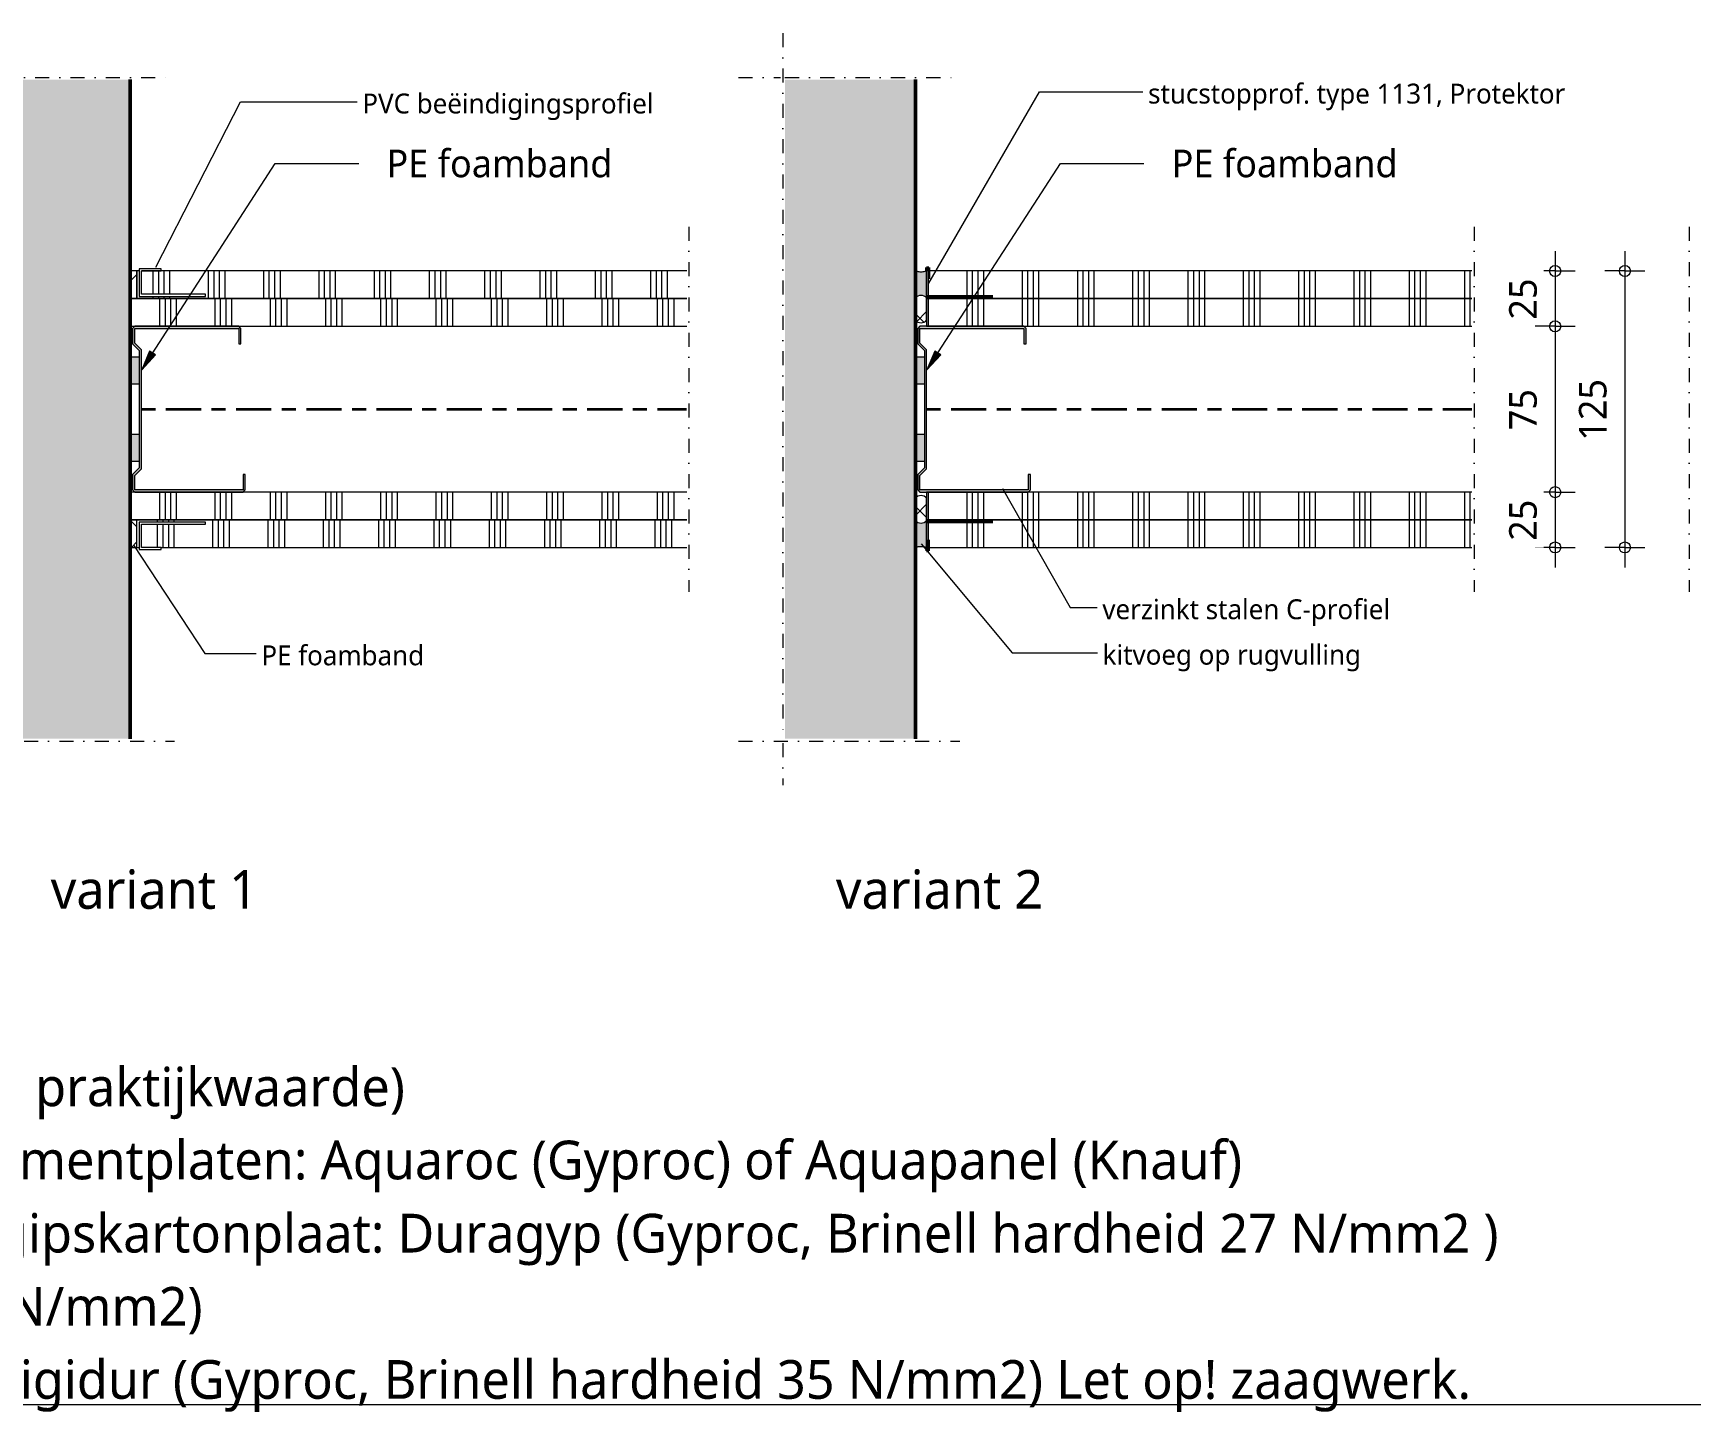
# Model space of a CAD drawing. Header units: millimetres. Extents: x -617 to 12931, y -7813 to -1363.
# Drawn here: x 154 to 904, y -2801 to -2178 of the extents above; entities that cross this region are included whole.
import ezdxf

# ---------------------------------------------------------------- set-up
doc = ezdxf.new("R2010")
doc.units = ezdxf.units.MM
doc.linetypes.add('Center', pattern=[31.75, 6.35, -4.7625, 15.875, -4.7625])
doc.linetypes.add('Dash dot', pattern=[15.875, 6.35, -4.7625, 0, -4.7625])
for name, color, linetype, lineweight in [('A-ANNO-DIMS', 211, 'Continuous', 13), ('A-ANNO-DIMS-5', 211, 'Continuous', 13), ('A-ANNO-IDEN', 131, 'Continuous', 18), ('A-DETL', 90, 'Continuous', 13), ('A-DETL-CNTR', 5, 'Center', 35), ('A-DETL-GENF', 92, 'Continuous', 18), ('G-ANNO-TEXT', 231, 'Continuous', 13)]:
    doc.layers.add(name, color=color, linetype=linetype, lineweight=lineweight)
doc.styles.add('Segoe UI_2', font='segoeui.ttf', dxfattribs={"height": 9})
doc.styles.add('Segoe UI_3', font='segoeui.ttf', dxfattribs={"height": 12.5})
doc.styles.add('Segoe UI_4', font='segoeui.ttf', dxfattribs={"height": 17.5})
doc.dimstyles.new('2_5_mm', dxfattribs={"dimscale": 304.8, "dimtxt": 13.092049, "dimasz": 0.016404, "dimexe": 0.029528, "dimexo": 0.0625, "dimgap": 0.014764, "dimtad": 1, "dimdec": 0, "dimzin": 0, "dimdsep": 46, "dimtxsty": 'Segoe UI_3', "dimblk1": 'DOTBLANK', "dimblk2": 'DOTBLANK', "dimsah": 1, "dimcen": 0.09, "dimdle": 0.029528, "dimazin": 0, "dimtfac": 1, "dimtdec": 4, "dimtix": 1, "dimtmove": 0, "dimatfit": 3, "dimfxl": 0.029528, "dimfxlon": 1, "dimtvp": 1, "dimtfill": 1, "dimtolj": 1, "dimtzin": 0, "dimarcsym": 2})

# ---------------------------------------------------------------- blocks, each defined once
blk = doc.blocks.new('40  gipsplaat - D12_5-2957447-22_1 Principedetails metalstud')
at = {"layer": 'A-DETL-GENF', "lineweight": 13}
h = blk.add_hatch(dxfattribs=at)
h.set_pattern_fill('FP_24', color=256, style=0, pattern_type=2)
h.set_pattern_definition([(90, (-548.337, 2310.65), (-25, 1e-15), []), (90, (-545.837, 2310.65), (-25, 1e-15), []), (90, (-543.337, 2310.65), (-25, 1e-15), []), (90, (-540.837, 2310.65), (-25, 1e-15), [])])
h.paths.add_polyline_path([(0, 0), (246.55, 0), (246.55, 12.5), (0, 12.5), (0, 1.79)])
at = {"layer": 'A-DETL-GENF'}
for p, q in [((246.55, 12.5), (0, 12.5)), ((0, 12.5), (0, 2.7)), ((0, 12.5), (0, 2.7)), ((0, 2.7), (0, 0)), ((0, 2.7), (0, 0)), ((0, 0), (36, 0)), ((36, 0), (44, 0)), ((44, 0), (246.55, 0)), ((44, 0), (246.55, 0))]:
    blk.add_line(p, q, dxfattribs=at)
blk = doc.blocks.new('40  gipsplaat - D12_5-V11-22_1 Principedetails metalstud')
at = {"layer": 'A-DETL-GENF', "lineweight": 13}
h = blk.add_hatch(dxfattribs=at)
h.set_pattern_fill('FP_25', color=256, style=0, pattern_type=2)
h.set_pattern_definition([(90, (-548.337, 2298.15), (-25, 1e-15), []), (90, (-545.837, 2298.15), (-25, 1e-15), []), (90, (-543.337, 2298.15), (-25, 1e-15), []), (90, (-540.837, 2298.15), (-25, 1e-15), [])])
h.paths.add_polyline_path([(0, 0), (246.55, 0), (246.55, 12.5), (0, 12.5), (0, 0.35)])
at = {"layer": 'A-DETL-GENF'}
for p, q in [((246.55, 12.5), (0, 12.5)), ((0, 12.5), (0, 0)), ((246.55, 12.5), (0, 12.5)), ((0, 0), (246.55, 0)), ((0, 0), (246.55, 0))]:
    blk.add_line(p, q, dxfattribs=at)
blk = doc.blocks.new('40  gipsplaat - D12_5-V12-22_1 Principedetails metalstud')
at = {"layer": 'A-DETL-GENF', "lineweight": 13}
h = blk.add_hatch(dxfattribs=at)
h.set_pattern_fill('FP_26', color=256, style=0, pattern_type=2)
h.set_pattern_definition([(90, (-548.337, 2398.15), (-25, 1e-15), []), (90, (-545.837, 2398.15), (-25, 1e-15), []), (90, (-543.337, 2398.15), (-25, 1e-15), []), (90, (-540.837, 2398.15), (-25, 1e-15), [])])
h.paths.add_polyline_path([(0, 0), (246.55, 0), (246.55, 12.5), (0, 12.5), (0, 9.8)])
at = {"layer": 'A-DETL-GENF'}
for p, q in [((36, 12.5), (0, 12.5)), ((0, 12.5), (0, 9.8)), ((0, 12.5), (0, 9.8)), ((0, 9.8), (0, 0)), ((0, 9.8), (0, 0)), ((46, 12.5), (36, 12.5)), ((246.55, 12.5), (46, 12.5)), ((246.55, 12.5), (46, 12.5)), ((0, 0), (246.55, 0))]:
    blk.add_line(p, q, dxfattribs=at)
blk = doc.blocks.new('40  gipsplaat - D12_5-V13-22_1 Principedetails metalstud')
at = {"layer": 'A-DETL-GENF', "lineweight": 13}
h = blk.add_hatch(dxfattribs=at)
h.set_pattern_fill('FP_27', color=256, style=0, pattern_type=2)
h.set_pattern_definition([(90, (-548.337, 2410.65), (-25, 1e-15), []), (90, (-545.837, 2410.65), (-25, 1e-15), []), (90, (-543.337, 2410.65), (-25, 1e-15), []), (90, (-540.837, 2410.65), (-25, 1e-15), [])])
h.paths.add_polyline_path([(0, 0), (246.55, 0), (246.55, 12.5), (0, 12.5), (0, 0.44)])
at = {"layer": 'A-DETL-GENF'}
for p, q in [((246.55, 12.5), (0, 12.5)), ((0, 12.5), (0, 0)), ((246.55, 12.5), (0, 12.5)), ((0, 0), (246.55, 0)), ((0, 0), (246.55, 0))]:
    blk.add_line(p, q, dxfattribs=at)
blk = doc.blocks.new('22 metalstud profiel - 75 mm vert-2069729-22_1 Principedetails metalstud')
at = {"layer": 'A-DETL-GENF'}
for points in [[(-23.5, -3), (-11.5, -3), (-11.5, 1), (-23.5, 1)], [(11.5, -3), (23.5, -3), (23.5, 1), (11.5, 1)], [(-37.5, -50), (-36.5, -51), (-29.5, -51), (-29.5, -50), (-36.5, -50), (-36.5, -1), (-29.91, -1), (-26.91, -4), (26.91, -4), (29.91, -1), (36.5, -1), (36.5, -48), (29.5, -48), (29.5, -49), (36.5, -49), (37.5, -48), (37.5, -1), (36.5, 0), (29.5, 0), (26.5, -3), (-26.5, -3), (-29.5, 0), (-36.5, 0), (-37.5, -1), (-37.5, -12.92)]]:
    blk.add_hatch(color=256, dxfattribs=at).paths.add_polyline_path(points)
for p, q in [((-36.5, 0), (-37.5, -1)), ((-29.5, 0), (-36.5, 0)), ((-26.5, -3), (-29.5, 0)), ((-23.5, 1), (-23.5, -3)), ((-11.5, -3), (-11.5, 1)), ((11.5, 1), (11.5, -3)), ((23.5, -3), (23.5, 1)), ((29.5, 0), (26.5, -3)), ((36.5, 0), (29.5, 0)), ((37.5, -1), (36.5, 0)), ((-37.5, -1), (-37.5, -50)), ((-36.5, -50), (-36.5, -1)), ((-36.5, -1), (-29.91, -1)), ((-29.91, -1), (-26.91, -4)), ((-26.91, -4), (26.91, -4)), ((26.5, -3), (-26.5, -3)), ((26.91, -4), (29.91, -1)), ((29.91, -1), (36.5, -1)), ((36.5, -1), (36.5, -48)), ((37.5, -48), (37.5, -1)), ((-37.5, -50), (-36.5, -51)), ((-29.5, -50), (-36.5, -50)), ((-36.5, -51), (-29.5, -51)), ((-29.5, -51), (-29.5, -50)), ((36.5, -48), (29.5, -48)), ((29.5, -48), (29.5, -49)), ((29.5, -49), (36.5, -49)), ((36.5, -49), (37.5, -48))]:
    blk.add_line(p, q, dxfattribs=at)
blk = doc.blocks.new('00 afbreeklijn 1 s l - Type 1-V18-22_1 Principedetails metalstud')
at = {"layer": 'A-DETL-GENF', "linetype": 'Dash dot'}
blk.add_line((145, 0), (-20, 0), dxfattribs=at)
blk = doc.blocks.new('00 afbreeklijn 1 s l - Type 1-2338399-22_1 Principedetails metalstud')
at = {"layer": 'A-DETL-GENF', "linetype": 'Dash dot'}
blk.add_line((145, 0), (-20, 0), dxfattribs=at)
blk = doc.blocks.new('40  gipsplaat - D12_5-2957455-22_1 Principedetails metalstud')
at = {"layer": 'A-DETL-GENF', "lineweight": 13}
h = blk.add_hatch(dxfattribs=at)
h.set_pattern_fill('FP_39', color=256, style=0, pattern_type=2)
h.set_pattern_definition([(90, (-188.337, 2310.65), (-25, 1e-15), []), (90, (-185.837, 2310.65), (-25, 1e-15), []), (90, (-183.337, 2310.65), (-25, 1e-15), []), (90, (-180.837, 2310.65), (-25, 1e-15), [])])
h.paths.add_polyline_path([(1, 0), (251.55, 0), (251.55, 12.5), (0, 12.5), (0, 0)])
at = {"layer": 'A-DETL-GENF'}
for p, q in [((3, 12.5), (0, 12.5)), ((251.55, 12.5), (3, 12.5)), ((0, 0), (2, 0)), ((0, 0), (2, 0)), ((2, 0), (41, 0)), ((41, 0), (49, 0)), ((49, 0), (251.55, 0)), ((49, 0), (251.55, 0))]:
    blk.add_line(p, q, dxfattribs=at)
blk = doc.blocks.new('40  gipsplaat - D12_5-2957456-22_1 Principedetails metalstud')
at = {"layer": 'A-DETL-GENF', "lineweight": 13}
h = blk.add_hatch(dxfattribs=at)
h.set_pattern_fill('FP_40', color=256, style=0, pattern_type=2)
h.set_pattern_definition([(90, (-191.337, 2298.15), (-25, 1e-15), []), (90, (-188.837, 2298.15), (-25, 1e-15), []), (90, (-186.337, 2298.15), (-25, 1e-15), []), (90, (-183.837, 2298.15), (-25, 1e-15), [])])
h.paths.add_polyline_path([(2, 0), (248.55, 0), (248.55, 12.5), (2, 12.5), (2, 2), (31, 2), (31, 1), (1, 1), (1, 12.5), (0, 12.5), (0, 0), (1, 0)])
at = {"layer": 'A-DETL-GENF'}
for p, q in [((1, 12.5), (0, 12.5)), ((0, 12.5), (0, 0)), ((1, 12.5), (0, 12.5)), ((11, 12.5), (2, 12.5)), ((248.55, 12.5), (11, 12.5)), ((248.55, 12.5), (11, 12.5)), ((0, 0), (248.55, 0)), ((0, 0), (248.55, 0))]:
    blk.add_line(p, q, dxfattribs=at)
blk = doc.blocks.new('40  gipsplaat - D12_5-V19-22_1 Principedetails metalstud')
at = {"layer": 'A-DETL-GENF', "lineweight": 13}
h = blk.add_hatch(dxfattribs=at)
h.set_pattern_fill('FP_41', color=256, style=0, pattern_type=2)
h.set_pattern_definition([(90, (-188.337, 2398.15), (-25, 1e-15), []), (90, (-185.837, 2398.15), (-25, 1e-15), []), (90, (-183.337, 2398.15), (-25, 1e-15), []), (90, (-180.837, 2398.15), (-25, 1e-15), [])])
h.paths.add_polyline_path([(2, 0), (251.55, 0), (251.55, 12.5), (0, 12.5), (0, 0), (1, 0)])
at = {"layer": 'A-DETL-GENF'}
for p, q in [((2, 12.5), (0, 12.5)), ((2, 12.5), (0, 12.5)), ((41, 12.5), (2, 12.5)), ((51, 12.5), (41, 12.5)), ((251.55, 12.5), (51, 12.5)), ((251.55, 12.5), (51, 12.5)), ((0, 0), (1, 0)), ((1, 0), (3, 0)), ((3, 0), (251.55, 0))]:
    blk.add_line(p, q, dxfattribs=at)
blk = doc.blocks.new('40  gipsplaat - D12_5-2957457-22_1 Principedetails metalstud')
at = {"layer": 'A-DETL-GENF', "lineweight": 13}
h = blk.add_hatch(dxfattribs=at)
h.set_pattern_fill('FP_42', color=256, style=0, pattern_type=2)
h.set_pattern_definition([(90, (-189.337, 2410.65), (-25, 1e-15), []), (90, (-186.837, 2410.65), (-25, 1e-15), []), (90, (-184.337, 2410.65), (-25, 1e-15), []), (90, (-181.837, 2410.65), (-25, 1e-15), [])])
h.paths.add_polyline_path([(33, 0), (250.55, 0), (250.55, 12.5), (2, 12.5), (2, 0), (3, 0), (3, 11.5), (33, 11.5), (33, 10.5), (4, 10.5), (4, 0), (13, 0)])
at = {"layer": 'A-DETL-GENF'}
for p, q in [((250.55, 12.5), (2, 12.5)), ((250.55, 12.5), (2, 12.5)), ((2, 0), (3, 0)), ((2, 0), (3, 0)), ((13, 0), (250.55, 0)), ((13, 0), (250.55, 0))]:
    blk.add_line(p, q, dxfattribs=at)
blk = doc.blocks.new('30 rugvulling kitvoeg - vierkante rugvulling-4464670-22_1 Principedetails metalstud')
at = {"layer": 'A-DETL-GENF', "lineweight": 13}
h = blk.add_hatch(dxfattribs=at)
h.set_pattern_fill('FP_43', color=256, style=0, pattern_type=2)
h.set_pattern_definition([(45, (-198.337, 2410.651), (-10.6066, 10.6066), []), (135, (-198.337, 2410.651), (-10.6066, -10.6066), [])])
h.paths.add_polyline_path([(3, 0), (3, 12.5), (0, 12.5), (0, 0)])
at = {"layer": 'A-DETL-GENF'}
for p, q in [((3, 12.5), (0, 12.5)), ((3, 0), (3, 12.5)), ((0, 0), (3, 0))]:
    blk.add_line(p, q, dxfattribs=at)
blk = doc.blocks.new('42 PVC beëindigingsprofiel - Type 3741-2060503-22_1 Principedetails metalstud')
at = {"layer": 'A-DETL-GENF'}
for p, q in [((-1, 13.5), (-11, 13.5)), ((-11, 13.5), (-11, 12.5)), ((-11, 12.5), (-2, 12.5)), ((-2, 12.5), (-2, 2)), ((-1, 1), (-1, 13.5)), ((-2, 2), (-31, 2)), ((-31, 2), (-31, 1)), ((-31, 1), (-1, 1))]:
    blk.add_line(p, q, dxfattribs=at)
blk = doc.blocks.new('42 PVC beëindigingsprofiel - Type 3741-4977620-22_1 Principedetails metalstud')
at = {"layer": 'A-DETL-GENF'}
for p, q in [((-1, -1), (-31, -1)), ((-31, -1), (-31, -2)), ((-31, -2), (-2, -2)), ((-2, -2), (-2, -12.5)), ((-1, -13.5), (-1, -1)), ((-2, -12.5), (-11, -12.5)), ((-11, -12.5), (-11, -13.5)), ((-11, -13.5), (-1, -13.5))]:
    blk.add_line(p, q, dxfattribs=at)
blk = doc.blocks.new('30 rugvulling kitvoeg - vierkante rugvulling-V20-22_1 Principedetails metalstud')
at = {"layer": 'A-DETL-GENF', "lineweight": 13}
h = blk.add_hatch(dxfattribs=at)
h.set_pattern_fill('FP_44', color=256, style=0, pattern_type=2)
h.set_pattern_definition([(45, (-198.337, 2298.151), (-10.6066, 10.6066), []), (135, (-198.337, 2298.151), (-10.6066, -10.6066), [])])
h.paths.add_polyline_path([(3, 0), (3, 12.5), (0, 12.5), (0, 0)])
at = {"layer": 'A-DETL-GENF'}
for p, q in [((3, 12.5), (0, 12.5)), ((3, 0), (3, 12.5)), ((0, 0), (3, 0))]:
    blk.add_line(p, q, dxfattribs=at)
blk = doc.blocks.new('42 stucstopprofiel droogbouw - type 1131-4980358-22_1 Principedetails metalstud')
at = {"layer": 'A-DETL-GENF', "lineweight": 35}
for p, q in [((-30, -1), (0, -1)), ((-0.99, -14), (-0.99, -9)), ((0, -14), (-0.99, -14)), ((0, -12.5), (0, -14))]:
    blk.add_line(p, q, dxfattribs=at)
blk = doc.blocks.new('42 stucstopprofiel droogbouw - type 1131-1546509-22_1 Principedetails metalstud')
at = {"layer": 'A-DETL-GENF', "lineweight": 35}
for p, q in [((0, 14), (-0.99, 14)), ((-0.99, 14), (-0.99, 9)), ((0, 12.5), (0, 14)), ((-30, 1), (0, 1))]:
    blk.add_line(p, q, dxfattribs=at)
blk = doc.blocks.new('30 kitvoeg op rugvulling - holle kitvoeg 5mm-V496-22_1 Principedetails metalstud')
at = {"layer": 'A-DETL-GENF', "lineweight": 13}
blk.add_hatch(color=256, dxfattribs=at).paths.add_polyline_path([(5, 0), (3.33, -0.44), (1.67, -0.44), (0, 0), (0, -12.15), (0.6, -11.62), (1.31, -11.24), (2.1, -11.05), (2.9, -11.05), (3.69, -11.24), (4.4, -11.62), (5, -12.15), (5, -11.05)])
h = blk.add_hatch(dxfattribs=at)
h.set_pattern_fill('FP_611', color=256, style=0, pattern_type=2)
h.set_pattern_definition([(225, (558.337, -2410.651), (10.6066, -10.6066), []), (315, (558.337, -2410.651), (10.6066, 10.6066), [])])
h.paths.add_polyline_path([(2.1, -11.05), (1.31, -11.24), (0.6, -11.62), (0, -12.15), (0, -22.3), (0.6, -22.84), (1.31, -23.21), (2.1, -23.41), (2.9, -23.41), (3.69, -23.21), (4.4, -22.84), (5, -22.3), (5, -12.15), (4.4, -11.62), (3.69, -11.24), (2.9, -11.05)])
at = {"layer": 'A-DETL-GENF'}
blk.add_line((0, 0), (0, -12.15), dxfattribs=at)
at = {"layer": 'A-DETL-GENF', "lineweight": 13}
blk.add_line((0, -12.15), (0, -22.3), dxfattribs=at)
for centre, start, end in [((2.5, -14.36), 41.40962, 138.59038), ((2.5, -20.1), 221.40962, 318.59038)]:
    blk.add_arc(centre, 3.33, start, end, dxfattribs=at)
at = {"layer": 'A-DETL-GENF'}
blk.add_open_spline([(5, 0), (4.44, -0.22), (3.33, -0.52), (1.67, -0.52), (0.56, -0.22), (0, 0)], degree=3, dxfattribs=at)
blk = doc.blocks.new('30 kitvoeg op rugvulling - holle kitvoeg 5mm-V497-22_1 Principedetails metalstud')
at = {"layer": 'A-DETL-GENF', "lineweight": 13}
h = blk.add_hatch(dxfattribs=at)
h.set_pattern_fill('FP_612', color=256, style=0, pattern_type=2)
h.set_pattern_definition([(225, (558.337, -2285.651), (10.6066, -10.6066), []), (315, (558.337, -2285.651), (10.6066, 10.6066), [])])
h.paths.add_polyline_path([(2.1, 23.41), (1.31, 23.21), (0.6, 22.84), (0, 22.3), (0, 12.15), (0.6, 11.62), (1.31, 11.24), (2.1, 11.05), (2.9, 11.05), (3.69, 11.24), (4.4, 11.62), (5, 12.15), (5, 22.3), (4.4, 22.84), (3.69, 23.21), (2.9, 23.41)])
blk.add_hatch(color=256, dxfattribs=at).paths.add_polyline_path([(0, 12.15), (0, 0), (1.67, 0.44), (3.33, 0.44), (5, 0), (5, 12.15), (4.4, 11.62), (3.69, 11.24), (2.9, 11.05), (2.1, 11.05), (1.31, 11.24), (0.6, 11.62)])
blk.add_line((0, 22.3), (0, 12.15), dxfattribs=at)
at = {"layer": 'A-DETL-GENF'}
blk.add_line((0, 12.15), (0, 0), dxfattribs=at)
at = {"layer": 'A-DETL-GENF', "lineweight": 13}
for centre, start, end in [((2.5, 20.1), 41.40962, 138.59038), ((2.5, 14.36), 221.40962, 318.59038)]:
    blk.add_arc(centre, 3.33, start, end, dxfattribs=at)
at = {"layer": 'A-DETL-GENF'}
blk.add_open_spline([(0, 0), (0.56, 0.22), (1.67, 0.52), (3.33, 0.52), (4.44, 0.22), (5, 0)], degree=3, dxfattribs=at)
blk = doc.blocks.new('23 vloerweergave - 23 DI vloerweergave s e-2127734-22_1 Principedetails metalstud')
at = {"layer": 'A-DETL-GENF', "linetype": 'Dash dot'}
blk.add_hatch(color=256, dxfattribs=at).paths.add_polyline_path([(149, 0), (149, 59), (-149, 59), (-149, 0)])
for p, q in [((-150, 80), (-150, -20)), ((150, 80), (150, 61)), ((-151, 60), (-170, 60)), ((170, 60), (-149, 60)), ((150, 59), (150, -20))]:
    blk.add_line(p, q, dxfattribs=at)
at = {"layer": 'A-DETL-GENF', "lineweight": 50}
blk.add_line((-149, 0), (149, 0), dxfattribs=at)
blk = doc.blocks.new('DIMBLOCK9-22_1 Principedetails metalstud')
at = {"layer": 'A-ANNO-DIMS-5'}
for p, q in [((842.55, -2276.65), (842.55, -2310.65)), ((842.55, -2285.65), (833.55, -2285.65)), ((842.55, -2285.65), (851.55, -2285.65)), ((842.55, -2310.65), (833.55, -2310.65)), ((842.55, -2310.65), (851.55, -2310.65))]:
    blk.add_line(p, q, dxfattribs=at)
for centre in [(842.55, -2285.65), (842.55, -2310.65)]:
    blk.add_circle(centre, 2.5, dxfattribs=at)
at = {"layer": 'A-ANNO-DIMS-5', "color": 0, "insert": (821.74, -2307.67), "char_height": 12.5, "width": 22.8516, "attachment_point": 1, "rotation": 90, "line_spacing_factor": 1.142579, "style": 'Segoe UI_3', "bg_fill": 3, "box_fill_scale": 1.25, "bg_fill_color": 9, "bg_fill_true_color": 13158600, "bg_fill_transparency": 0}
blk.add_mtext('25', dxfattribs=at)
blk = doc.blocks.new('_DotBlank')
at = {"color": 0, "linetype": 'ByBlock', "lineweight": -2}
blk.add_line((-0.5, 0), (-1, 0), dxfattribs=at)
blk.add_circle((0, 0), 0.5, dxfattribs=at)
blk = doc.blocks.new('DIMBLOCK10-22_1 Principedetails metalstud')
at = {"layer": 'A-ANNO-DIMS-5'}
for p, q in [((842.55, -2310.65), (833.55, -2310.65)), ((842.55, -2310.65), (842.55, -2385.65)), ((842.55, -2310.65), (851.55, -2310.65)), ((842.55, -2385.65), (833.55, -2385.65)), ((842.55, -2385.65), (851.55, -2385.65))]:
    blk.add_line(p, q, dxfattribs=at)
for centre in [(842.55, -2310.65), (842.55, -2385.65)]:
    blk.add_circle(centre, 2.5, dxfattribs=at)
at = {"layer": 'A-ANNO-DIMS-5', "color": 0, "insert": (821.74, -2357.67), "char_height": 12.5, "width": 22.8516, "attachment_point": 1, "rotation": 90, "line_spacing_factor": 1.142579, "style": 'Segoe UI_3', "bg_fill": 3, "box_fill_scale": 1.25, "bg_fill_color": 9, "bg_fill_true_color": 13158600, "bg_fill_transparency": 0}
blk.add_mtext('75', dxfattribs=at)
blk = doc.blocks.new('DIMBLOCK11-22_1 Principedetails metalstud')
at = {"layer": 'A-ANNO-DIMS-5'}
for p, q in [((842.55, -2385.65), (833.55, -2385.65)), ((842.55, -2385.65), (842.55, -2419.65)), ((842.55, -2385.65), (851.55, -2385.65)), ((842.55, -2410.65), (833.55, -2410.65)), ((842.55, -2410.65), (851.55, -2410.65))]:
    blk.add_line(p, q, dxfattribs=at)
for centre in [(842.55, -2385.65), (842.55, -2410.65)]:
    blk.add_circle(centre, 2.5, dxfattribs=at)
at = {"layer": 'A-ANNO-DIMS-5', "color": 0, "insert": (821.74, -2407.67), "char_height": 12.5, "width": 22.8516, "attachment_point": 1, "rotation": 90, "line_spacing_factor": 1.142579, "style": 'Segoe UI_3', "bg_fill": 3, "box_fill_scale": 1.25, "bg_fill_color": 9, "bg_fill_true_color": 13158600, "bg_fill_transparency": 0}
blk.add_mtext('25', dxfattribs=at)
blk = doc.blocks.new('DIMBLOCK12-22_1 Principedetails metalstud')
at = {"layer": 'A-ANNO-DIMS-5'}
for p, q in [((874.08, -2276.65), (874.08, -2419.65)), ((874.08, -2285.65), (865.08, -2285.65)), ((874.08, -2285.65), (883.08, -2285.65)), ((874.08, -2410.65), (865.08, -2410.65)), ((874.08, -2410.65), (883.08, -2410.65))]:
    blk.add_line(p, q, dxfattribs=at)
for centre in [(874.08, -2285.65), (874.08, -2410.65)]:
    blk.add_circle(centre, 2.5, dxfattribs=at)
at = {"layer": 'A-ANNO-DIMS-5', "color": 0, "insert": (853.27, -2362.43), "char_height": 12.5, "width": 34.2774, "attachment_point": 1, "rotation": 90, "line_spacing_factor": 1.142579, "style": 'Segoe UI_3', "bg_fill": 3, "box_fill_scale": 1.25, "bg_fill_color": 9, "bg_fill_true_color": 13158600, "bg_fill_transparency": 0}
blk.add_mtext('125', dxfattribs=at)

msp = doc.modelspace()

# ---------------------------------------------------------------- hatches: boundary and pattern name
at = {"layer": 'G-ANNO-TEXT'}
for points in [[(203.51, -2330.32), (209.73, -2323.63), (207.07, -2321.9)], [(558.51, -2330.32), (564.73, -2323.63), (562.07, -2321.9)]]:
    msp.add_hatch(color=7, dxfattribs=at).paths.add_polyline_path(points)

# ---------------------------------------------------------------- linework, layer by layer
at = {"layer": 'A-ANNO-IDEN'}
for p, q in [((209.93, -2283.9), (248.2, -2209.16)), ((248.2, -2209.16), (303.25, -2209.16)), ((559.43, -2291.13), (609.42, -2204.69)), ((609.42, -2204.69), (658.52, -2204.69)), ((592.72, -2383.98), (623.28, -2437.8)), ((199.89, -2409.75), (232.06, -2458.63)), ((555.93, -2408.94), (596.99, -2458.34)), ((623.28, -2437.8), (637.82, -2437.8)), ((596.99, -2458.34), (637.95, -2458.34)), ((232.06, -2458.63), (257.6, -2458.63))]:
    msp.add_line(p, q, dxfattribs=at)
at = {"layer": 'A-DETL', "lineweight": 18}
msp.add_line((-539.29, -2798.15), (1460.71, -2798.15), dxfattribs=at)
at = {"layer": 'A-DETL-CNTR'}
for p, q in [((203.34, -2348.15), (449.88, -2348.15)), ((558.34, -2348.15), (804.88, -2348.15))]:
    msp.add_line(p, q, dxfattribs=at)
at = {"layer": 'G-ANNO-TEXT', "color": 250}
for p, q in [((203.51, -2330.32), (263.9, -2237.05)), ((263.9, -2237.05), (301.65, -2237.05)), ((558.51, -2330.32), (618.9, -2237.05)), ((618.9, -2237.05), (656.65, -2237.05)), ((207.07, -2321.9), (203.51, -2330.32)), ((209.73, -2323.63), (207.07, -2321.9)), ((562.07, -2321.9), (558.51, -2330.32)), ((564.73, -2323.63), (562.07, -2321.9)), ((203.51, -2330.32), (209.73, -2323.63)), ((558.51, -2330.32), (564.73, -2323.63))]:
    msp.add_line(p, q, dxfattribs=at)

# ---------------------------------------------------------------- block references
at = {"layer": 'A-DETL-GENF', "linetype": 'Dash dot'}
for name, p, rotation in [('23 vloerweergave - 23 DI vloerweergave s e-2127734-22_1 Principedetails metalstud', (198.34, -2348.15), 89.99999999999991), ('23 vloerweergave - 23 DI vloerweergave s e-2127734-22_1 Principedetails metalstud', (553.34, -2348.15), 89.99999999999991), ('00 afbreeklijn 1 s l - Type 1-V18-22_1 Principedetails metalstud', (450.88, -2410.65), 89.99999999999991), ('00 afbreeklijn 1 s l - Type 1-V18-22_1 Principedetails metalstud', (805.88, -2410.65), 89.99999999999991), ('00 afbreeklijn 1 s l - Type 1-2338399-22_1 Principedetails metalstud', (903.13, -2410.65), 90.00000000000007)]:
    msp.add_blockref(name, p, dxfattribs=dict(at, rotation=rotation))
at = {"layer": 'A-DETL-GENF'}
for name, p in [('30 rugvulling kitvoeg - vierkante rugvulling-V20-22_1 Principedetails metalstud', (198.34, -2298.15)), ('40  gipsplaat - D12_5-2957456-22_1 Principedetails metalstud', (201.34, -2298.15)), ('40  gipsplaat - D12_5-V11-22_1 Principedetails metalstud', (558.34, -2298.15)), ('40  gipsplaat - D12_5-2957455-22_1 Principedetails metalstud', (198.34, -2310.65)), ('40  gipsplaat - D12_5-2957447-22_1 Principedetails metalstud', (558.34, -2310.65)), ('40  gipsplaat - D12_5-V19-22_1 Principedetails metalstud', (198.34, -2398.15)), ('40  gipsplaat - D12_5-V12-22_1 Principedetails metalstud', (558.34, -2398.15)), ('30 rugvulling kitvoeg - vierkante rugvulling-4464670-22_1 Principedetails metalstud', (198.34, -2410.65)), ('40  gipsplaat - D12_5-2957457-22_1 Principedetails metalstud', (199.34, -2410.65)), ('40  gipsplaat - D12_5-V13-22_1 Principedetails metalstud', (558.34, -2410.65))]:
    msp.add_blockref(name, p, dxfattribs=at)
for name, p, rotation in [('42 PVC beëindigingsprofiel - Type 3741-4977620-22_1 Principedetails metalstud', (201.34, -2298.15), 180), ('22 metalstud profiel - 75 mm vert-2069729-22_1 Principedetails metalstud', (199.34, -2348.15), 89.99999999999991), ('22 metalstud profiel - 75 mm vert-2069729-22_1 Principedetails metalstud', (554.34, -2348.15), 89.99999999999991), ('42 PVC beëindigingsprofiel - Type 3741-2060503-22_1 Principedetails metalstud', (201.34, -2398.15), 180)]:
    msp.add_blockref(name, p, dxfattribs=dict(at, rotation=rotation))
at = {"layer": 'A-DETL-GENF', "lineweight": 13, "rotation": 180}
for name, p in [('30 kitvoeg op rugvulling - holle kitvoeg 5mm-V497-22_1 Principedetails metalstud', (558.34, -2285.65)), ('30 kitvoeg op rugvulling - holle kitvoeg 5mm-V496-22_1 Principedetails metalstud', (558.34, -2410.65))]:
    msp.add_blockref(name, p, dxfattribs=at)
at = {"layer": 'A-DETL-GENF', "lineweight": 35, "rotation": 180}
for name, p in [('42 stucstopprofiel droogbouw - type 1131-4980358-22_1 Principedetails metalstud', (558.34, -2298.15)), ('42 stucstopprofiel droogbouw - type 1131-1546509-22_1 Principedetails metalstud', (558.34, -2398.15))]:
    msp.add_blockref(name, p, dxfattribs=at)

# ---------------------------------------------------------------- texts
at = {"layer": 'G-ANNO-TEXT', "color": 7, "attachment_point": 1}
for s, insert, char_height, width, style in [('PE foamband', (314.15, -2230.8), 12.5, 125.0632, 'Segoe UI_3'), ('PE foamband', (669.15, -2230.8), 12.5, 125.0632, 'Segoe UI_3'), ('variant 1', (162.35, -2556.5), 17.5, 113.8396, 'Segoe UI_4'), ('variant 2', (517.35, -2556.5), 17.5, 113.8396, 'Segoe UI_4'), ("- gipskartonwand 125 mm standaard, 40dB (R'w praktijkwaarde)", (-363.5, -2645.74), 17.5, 845.3795, 'Segoe UI_4'), ('- bij sanitaire ruimte met 2x waterbestendige cementplaten: Aquaroc (Gyproc) of Aquapanel (Knauf)', (-363.5, -2678.81), 17.5, 1316.7717, 'Segoe UI_4'), ('- als wandbescherming met 1x vezelversterkte gipskartonplaat: Duragyp (Gyproc, Brinell hardheid 27 N/mm2 )', (-363.5, -2711.89), 17.5, 1455.0628, 'Segoe UI_4'), ('  of Diamond Board (Knauf, Brinell hardheid 34 N/mm2)', (-363.5, -2744.96), 17.5, 736.7508, 'Segoe UI_4'), ('- als wandbescherming met 1x gipsvezelplaat: Rigidur (Gyproc, Brinell hardheid 35 N/mm2) Let op! zaagwerk.', (-363.5, -2778.03), 17.5, 1444.24, 'Segoe UI_4')]:
    msp.add_mtext(s, dxfattribs=dict(at, insert=insert, char_height=char_height, width=width, style=style))

# ---------------------------------------------------------------- dimensions: what is measured, and where the dimension line sits
at = {"layer": 'A-ANNO-DIMS'}
dim = msp.add_linear_dim(base=(842.55, -2310.65), p1=(833.55, -2285.65), p2=(833.55, -2310.65), angle=90, dimstyle='2_5_mm', override={"dimpost": '<>', "dimfxl": 25}, dxfattribs=at)
dim.commit()
dim.dimension.update_dxf_attribs({"geometry": 'DIMBLOCK9-22_1 Principedetails metalstud', "text_midpoint": (831.58, -2298.15)})

# ---------------------------------------------------------------- next in the draw order: texts
at = {"layer": 'A-ANNO-IDEN', "lineweight": 13, "char_height": 9, "attachment_point": 1, "style": 'Segoe UI_2', "bg_fill": 3, "box_fill_scale": 1.25, "bg_fill_color": 9, "bg_fill_true_color": 13158600, "bg_fill_transparency": 0}
for s, insert, width in [('PVC beëindigingsprofiel', (303.25, -2205.45), 171.962), ('stucstopprof. type 1131, Protektor', (658.52, -2200.98), 242.9113), ('verzinkt stalen C-profiel', (637.82, -2434.09), 169.1561), ('PE foamband', (257.6, -2454.93), 93.7974), ('kitvoeg op rugvulling', (637.95, -2454.63), 152.3206)]:
    msp.add_mtext(s, dxfattribs=dict(at, insert=insert, width=width))

# ---------------------------------------------------------------- next in the draw order: dimensions: what is measured, and where the dimension line sits
at = {"layer": 'A-ANNO-DIMS'}
dim = msp.add_linear_dim(base=(842.55, -2385.65), p1=(833.55, -2310.65), p2=(833.55, -2385.65), angle=90, dimstyle='2_5_mm', override={"dimpost": '<>', "dimfxl": 75}, dxfattribs=at)
dim.commit()
dim.dimension.update_dxf_attribs({"geometry": 'DIMBLOCK10-22_1 Principedetails metalstud', "text_midpoint": (831.69, -2348.15)})

# ---------------------------------------------------------------- next in the draw order: dimensions: what is measured, and where the dimension line sits
dim = msp.add_linear_dim(base=(842.55, -2410.65), p1=(833.55, -2385.65), p2=(833.55, -2410.65), angle=90, dimstyle='2_5_mm', override={"dimpost": '<>', "dimfxl": 25}, dxfattribs=at)
dim.commit()
dim.dimension.update_dxf_attribs({"geometry": 'DIMBLOCK11-22_1 Principedetails metalstud', "text_midpoint": (831.58, -2398.15)})

# ---------------------------------------------------------------- next in the draw order: dimensions: what is measured, and where the dimension line sits
dim = msp.add_linear_dim(base=(874.08, -2410.65), p1=(865.08, -2285.65), p2=(865.08, -2410.65), angle=90, dimstyle='2_5_mm', override={"dimpost": '<>', "dimfxl": 125}, dxfattribs=at)
dim.commit()
dim.dimension.update_dxf_attribs({"geometry": 'DIMBLOCK12-22_1 Principedetails metalstud', "text_midpoint": (863.08, -2348.15)})

doc.saveas('drawing.dxf')
